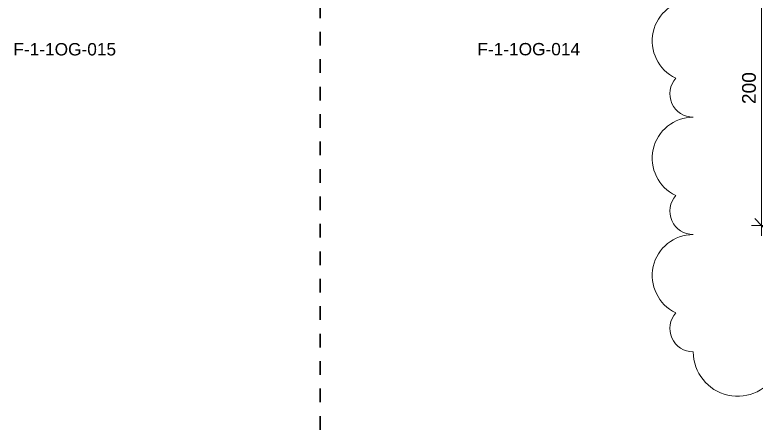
# Model space of a CAD drawing. Header units: metres. Extents: x 3.2 to 50, y 58.8 to 100.4.
# Drawn here: x 30.33 to 35.73, y 67.31 to 70.35 of the extents above; entities that cross this region are included whole.
import ezdxf

# ---------------------------------------------------------------- set-up
doc = ezdxf.new("R2010")
doc.units = ezdxf.units.M
doc.linetypes.add('Strich Punkt Mittel', pattern=[0.015875, 0.00635, -0.004763, 0, -0.004763])
for name, color, linetype, lineweight in [('A-GLAZ-IDEN_', 152, 'Continuous', 9), ('A_Bemassung-50_', 4, 'Continuous', 9), ('A_Bemassung_', 4, 'Continuous', 9), ('A_Raster_', 1, 'Continuous', 9), ('G-ANNO-REVC_', 71, 'Continuous', 9)]:
    doc.layers.add(name, color=color, linetype=linetype, lineweight=lineweight)
doc.styles.add('Arial_2', font='arial.ttf', dxfattribs={"height": 0.09})
doc.styles.add('Arial_5', font='arial.ttf', dxfattribs={"height": 0.1})
doc.dimstyles.new('WGA-Bemaßung', dxfattribs={"dimscale": 0.3048, "dimtxt": 0.102026, "dimasz": 0.328084, "dimexe": 0.246063, "dimexo": 0.0625, "dimgap": 0.04101, "dimtad": 1, "dimdec": 1, "dimlfac": 100, "dimrnd": 0.5, "dimdsep": 46, "dimtxsty": 'Arial_5', "dimblk1": 'OBLIQUE', "dimblk2": 'OBLIQUE', "dimsah": 1, "dimcen": 0.09, "dimdle": 0.246063, "dimazin": 2, "dimtfac": 1, "dimtdec": 4, "dimtix": 1, "dimtmove": 0, "dimatfit": 3, "dimfxl": 0.656168, "dimfxlon": 1, "dimtvp": 1, "dimtolj": 1, "dimtzin": 0, "dimarcsym": 2})

# ---------------------------------------------------------------- blocks, each defined once
blk = doc.blocks.new('DIMBLOCK86-263_PP_01OG_BT1')
at = {"layer": 'A_Bemassung-50_', "transparency": 16777216}
for p, q in [((35.7729, 68.743), (35.7729, 70.893)), ((35.7729, 70.818), (35.5729, 70.818)), ((35.7729, 70.818), (35.8479, 70.818)), ((35.7729, 68.818), (35.6979, 68.818)), ((35.7729, 68.818), (35.9729, 68.818))]:
    blk.add_line(p, q, dxfattribs=at)
at = {"layer": 'A_Bemassung-50_', "lineweight": 35, "transparency": 16777216}
for p, q in [((35.7729, 70.818), (35.7229, 70.868)), ((35.7729, 70.818), (35.8229, 70.768)), ((35.7729, 68.818), (35.7229, 68.868)), ((35.7729, 68.818), (35.8229, 68.768))]:
    blk.add_line(p, q, dxfattribs=at)
at = {"layer": 'A_Bemassung-50_', "color": 0, "transparency": 16777216, "insert": (35.6305, 69.7026), "char_height": 0.1, "width": 0.276883, "attachment_point": 1, "rotation": 90, "line_spacing_factor": 0.941778, "style": 'Arial_5'}
blk.add_mtext('200', dxfattribs=at)
blk = doc.blocks.new('_Oblique')
at = {"color": 0, "linetype": 'ByBlock', "lineweight": -2}
blk.add_line((-0.5, -0.5), (0.5, 0.5), dxfattribs=at)
blk = doc.blocks.new('Family - ___-11870138-263_PP_01OG_BT1')
at = {"layer": 'G-ANNO-REVC_'}
for centre, radius, start, end in [((35.2751, 70.1625), 0.2992, 90, 244.7912), ((35.2751, 69.7778), 0.1709, 138.1897, 270), ((35.2751, 69.3077), 0.2992, 90, 244.7912), ((35.2751, 68.9231), 0.1709, 138.1897, 270), ((35.2751, 68.453), 0.2992, 90, 244.7912), ((35.2751, 68.0683), 0.1709, 138.1897, 270), ((35.5983, 67.8974), 0.3232, 180, 334.7912)]:
    blk.add_arc(centre, radius, start, end, dxfattribs=at)

msp = doc.modelspace()

# ---------------------------------------------------------------- linework, layer by layer
at = {"layer": 'A_Raster_', "linetype": 'Strich Punkt Mittel', "lineweight": 35}
msp.add_line((32.5577, 94.2296), (32.5577, 59.9489), dxfattribs=at)

# ---------------------------------------------------------------- block references
at = {"layer": 'G-ANNO-REVC_'}
msp.add_blockref('Family - ___-11870138-263_PP_01OG_BT1', (0, 0), dxfattribs=at)

# ---------------------------------------------------------------- texts
at = {"layer": 'A-GLAZ-IDEN_', "char_height": 0.09, "width": 0.889873, "attachment_point": 1, "style": 'Arial_2'}
for s, insert in [('F-1-1OG-015', (30.3242, 70.1471)), ('F-1-1OG-014', (33.7031, 70.1479))]:
    msp.add_mtext(s, dxfattribs=dict(at, insert=insert))

# ---------------------------------------------------------------- dimensions: what is measured, and where the dimension line sits
at = {"layer": 'A_Bemassung_'}
dim = msp.add_linear_dim(base=(35.7729, 70.818), p1=(35.9729, 68.818), p2=(35.5729, 70.818), angle=90, dimstyle='WGA-Bemaßung', override={"dimpost": '<>', "dimfxl": 2.039608}, dxfattribs=at)
dim.commit()
dim.dimension.update_dxf_attribs({"geometry": 'DIMBLOCK86-263_PP_01OG_BT1', "text_midpoint": (35.7093, 69.818)})

doc.saveas('drawing.dxf')
